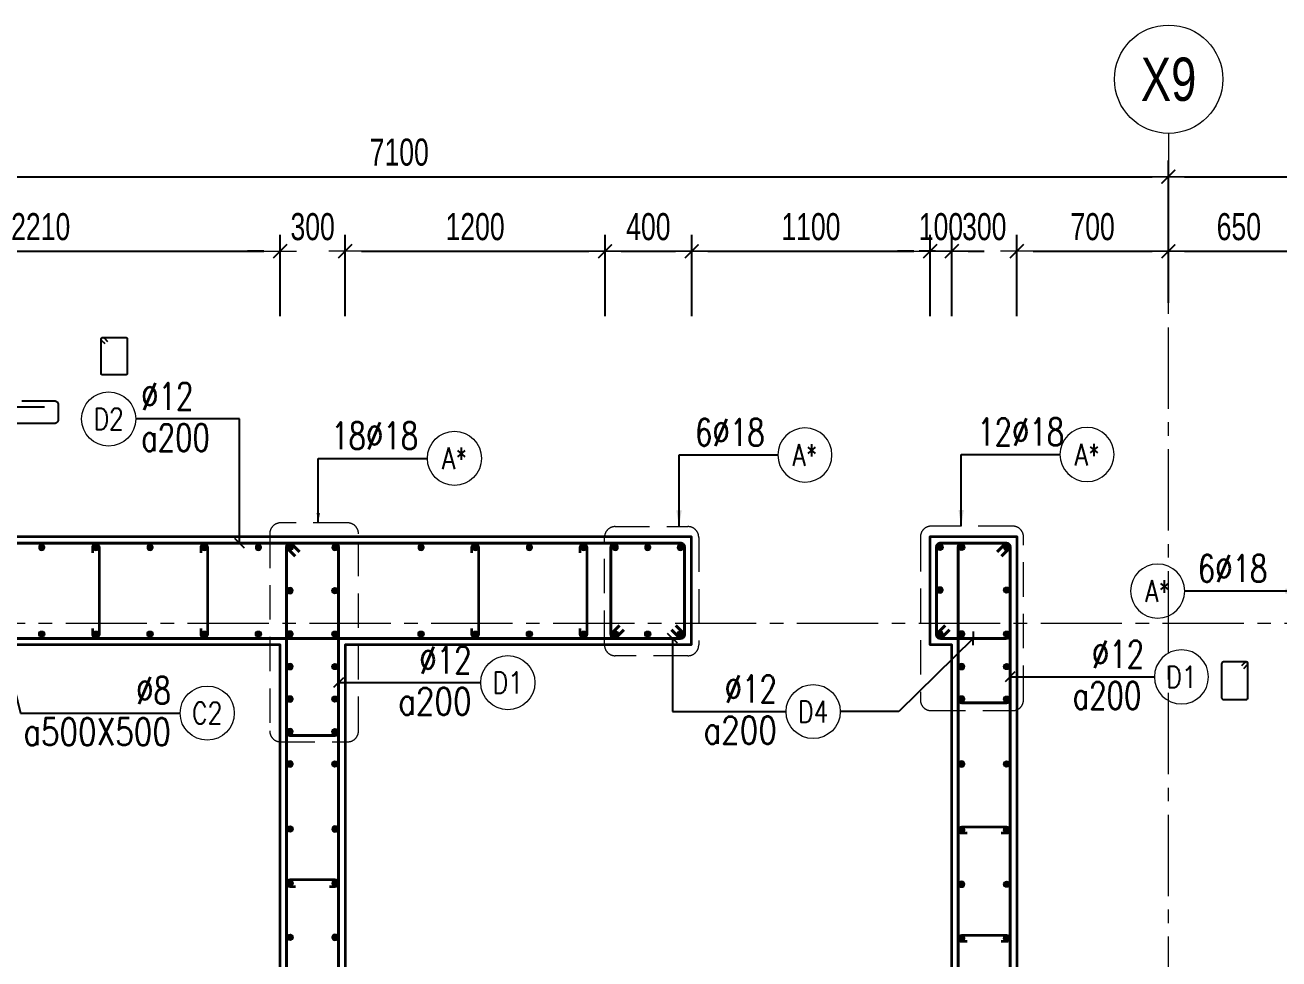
# Model space of a CAD drawing. Header units: millimetres. Extents: x 988833 to 1318015, y -9365 to 47591.
# Drawn here: x 1041164 to 1046951, y 10936 to 15247 of the extents above; entities that cross this region are included whole.
import ezdxf
from ezdxf.enums import TextEntityAlignment as Align

# ---------------------------------------------------------------- set-up
doc = ezdxf.new("R2010")
doc.units = ezdxf.units.MM
doc.header["$MEASUREMENT"] = 0
doc.linetypes.add('HIDDEN2', pattern=[4.7625, 3.175, -1.5875])
doc.linetypes.add('OF_Grid_1$0$CENTER2', pattern=[1.125, 0.75, -0.125, 0.125, -0.125])
doc.layers.get('0').update_dxf_attribs({"lineweight": 20})
doc.layers.get('Defpoints').update_dxf_attribs({"color": 151, "lineweight": 9})
for name, color, linetype, lineweight in [('KC-LEADER', 153, 'Continuous', 18), ('KC-THEP', 6, 'Continuous', 40), ('NDC_S_DIM', 1, 'Continuous', 15), ('NDC_S_HIDDEN', 8, 'HIDDEN2', 13), ('NDC_S_LEADER', 1, 'Continuous', 15), ('NDC_S_REBAR', 4, 'Continuous', 35), ('NDC_S_STIRRUP', 4, 'Continuous', 40), ('NDC_S_VN TEXT', 7, 'Continuous', 20), ('NDC_S_WALL', 6, 'Continuous', 35), ('OF_Grid_1$0$NDC_S_AXIS', 5, 'OF_Grid_1$0$CENTER2', 13), ('OF_Grid_1$0$NDC_S_SYMBOL', 1, 'Continuous', 15), ('OF_Grid_1$0$NDC_S_TEXT SYMBOL', 7, 'Continuous', 20)]:
    doc.layers.add(name, color=color, linetype=linetype, lineweight=lineweight)
doc.layers.add('Ligature', color=1, linetype='Continuous')
doc.styles.add('NDC_DIM', font='', dxfattribs={"width": 0.75})
doc.styles.add('NDC_EN TXT', font='romans.shx', dxfattribs={"width": 0.8})
doc.styles.add('OF_Grid_1$0$NDC_ANNO', font='', dxfattribs={"width": 0.8})
doc.styles.get('NDC_DIM').set_extended_font_data('Dotum')
doc.styles.get('OF_Grid_1$0$NDC_ANNO').set_extended_font_data('Dotum')
doc.dimstyles.new('NDC_dim_30', dxfattribs={"dimscale": 30, "dimtxt": 2.5, "dimasz": 1.5, "dimexe": 1.5, "dimexo": 2.5, "dimgap": 1, "dimtad": 1, "dimdec": 0, "dimzin": 0, "dimdsep": 46, "dimtxsty": 'NDC_DIM', "dimblk": 'DIMMARK', "dimcen": 0.09, "dimdle": 1.2, "dimclrd": 1, "dimclre": 1, "dimclrt": 3, "dimadec": 0, "dimazin": 0, "dimtfac": 1, "dimtdec": 0, "dimtix": 1, "dimtofl": 0, "dimtmove": 0, "dimatfit": 3, "dimfxl": 6, "dimfxlon": 1, "dimtolj": 1, "dimtzin": 0, "dimarcsym": 0})
doc.dimstyles.new('NDC_dim_50', dxfattribs={"dimscale": 50, "dimtxt": 2.5, "dimasz": 1.5, "dimexe": 1.5, "dimexo": 2.5, "dimgap": 1, "dimtad": 1, "dimdec": 0, "dimzin": 0, "dimdsep": 46, "dimtxsty": 'NDC_DIM', "dimblk": 'DIMMARK', "dimcen": 0.09, "dimdle": 1.2, "dimclrd": 1, "dimclre": 1, "dimclrt": 3, "dimadec": 0, "dimazin": 0, "dimtfac": 1, "dimtdec": 0, "dimtix": 1, "dimtofl": 0, "dimtmove": 0, "dimatfit": 3, "dimfxl": 6, "dimfxlon": 1, "dimtolj": 1, "dimtzin": 0, "dimarcsym": 0})

# ---------------------------------------------------------------- blocks, each defined once
blk = doc.blocks.new('THEP')
at = {"layer": 'KC-LEADER', "color": 6}
blk.add_circle((0, 0), 14, dxfattribs=at)
at = {"layer": 'KC-THEP'}
for p, q in [((-14, 0), (14, 0)), ((9.9, 9.9), (-9.9, -9.9)), ((-9.9, 9.9), (9.9, -9.9)), ((0, 14), (0, -14))]:
    blk.add_line(p, q, dxfattribs=at)
blk = doc.blocks.new('DIMMARK')
at = {"layer": 'NDC_S_DIM', "color": 1}
blk.add_line((-1.5, 0), (1, 0), dxfattribs=at)
at = {"layer": 'NDC_S_DIM', "color": 2, "const_width": 0.1}
blk.add_lwpolyline([(-0.424, -0.424), (0.424, 0.424)], dxfattribs=at)
blk = doc.blocks.new('*U9')
blk.add_circle((2.5, 0), 2.5)
at = {"layer": 'NDC_S_VN TEXT', "color": 3, "style": 'NDC_EN TXT', "width": 0.75}
blk.add_attdef('DK2', text='', height=2.5, dxfattribs=at).set_placement((-0.85, 0.85), align=Align.RIGHT)
at = {"layer": 'NDC_S_VN TEXT', "color": 7, "style": 'NDC_EN TXT', "width": 0.8}
blk.add_attdef('SH3', text='', height=2, dxfattribs=at).set_placement((2.5, 0), align=Align.MIDDLE)
blk = doc.blocks.new('*U10')
blk.add_circle((2.5, 0), 2.5)
at = {"layer": 'NDC_S_VN TEXT', "color": 3, "style": 'NDC_EN TXT'}
for tag, width, p in [('DK2', 0.75, (-0.85, 0.85)), ('KC2', 0.8, (-0.85, -2.97))]:
    blk.add_attdef(tag, text='', height=2.5, dxfattribs=dict(at, width=width)).set_placement(p, align=Align.RIGHT)
at = {"layer": 'NDC_S_VN TEXT', "color": 7, "style": 'NDC_EN TXT', "width": 0.8}
blk.add_attdef('SH3', text='', height=2, dxfattribs=at).set_placement((2.5, 0), align=Align.MIDDLE)
blk = doc.blocks.new('*U11')
blk.add_circle((-2.5, 0), 2.5)
at = {"layer": 'NDC_S_VN TEXT', "color": 3, "style": 'NDC_EN TXT', "width": 0.75}
for tag, p in [('DK1', (0.5, 0.85)), ('KC1', (0.5, -2.97))]:
    blk.add_attdef(tag, p, '', height=2.5, dxfattribs=at)
at = {"layer": 'NDC_S_VN TEXT', "color": 7, "style": 'NDC_EN TXT', "width": 0.8}
blk.add_attdef('SH2', text='', height=2, dxfattribs=at).set_placement((-2.5, 0), align=Align.MIDDLE)
blk = doc.blocks.new('*U13')
blk.add_circle((-2.5, 0), 2.5)
at = {"layer": 'NDC_S_VN TEXT', "color": 3, "style": 'NDC_EN TXT', "width": 0.75}
blk.add_attdef('DK1', (0.5, 0.85), '', height=2.5, dxfattribs=at)
at = {"layer": 'NDC_S_VN TEXT', "color": 7, "style": 'NDC_EN TXT', "width": 0.8}
blk.add_attdef('SH2', text='', height=2, dxfattribs=at).set_placement((-2.5, 0), align=Align.MIDDLE)
blk = doc.blocks.new('*D621')
at = {"layer": 'Defpoints', "color": 0, "ltscale": 200, "transparency": 16777216}
for p in [(1042341.1, 14203.4), (1042341.1, 12385.6), (1040130.9, 12199.5)]:
    blk.add_point(p, dxfattribs=at)
at = {"layer": 'NDC_S_DIM', "color": 1, "lineweight": -2, "ltscale": 200, "transparency": 16777216}
for p, q in [((1040130.9, 13903.4), (1040130.9, 14278.4)), ((1042341.1, 13903.4), (1042341.1, 14278.4)), ((1040205.9, 14203.4), (1042266.1, 14203.4))]:
    blk.add_line(p, q, dxfattribs=at)
at = {"layer": 'NDC_S_DIM', "color": 1, "lineweight": -2, "ltscale": 200, "transparency": 16777216, "xscale": 75, "yscale": 75, "zscale": 75, "rotation": 180}
blk.add_blockref('DIMMARK', (1040130.9, 14203.4), dxfattribs=at)
at = {"layer": 'NDC_S_DIM', "color": 1, "lineweight": -2, "ltscale": 200, "transparency": 16777216, "xscale": 75, "yscale": 75, "zscale": 75}
blk.add_blockref('DIMMARK', (1042341.1, 14203.4), dxfattribs=at)
at = {"layer": 'NDC_S_DIM', "color": 3, "ltscale": 200, "transparency": 16777216, "insert": (1041236, 14315.9), "char_height": 125, "attachment_point": 5, "style": 'NDC_DIM'}
blk.add_mtext('\\A1;2210', dxfattribs=at)
blk = doc.blocks.new('*D622')
at = {"layer": 'Defpoints', "color": 0, "ltscale": 200, "transparency": 16777216}
for p in [(1042641.1, 14203.4), (1042341.1, 12385.6), (1042641.1, 12385.6)]:
    blk.add_point(p, dxfattribs=at)
at = {"layer": 'NDC_S_DIM', "color": 1, "lineweight": -2, "ltscale": 200, "transparency": 16777216}
for p, q in [((1042341.1, 13903.4), (1042341.1, 14278.4)), ((1042641.1, 13903.4), (1042641.1, 14278.4)), ((1042266.1, 14203.4), (1042191.1, 14203.4)), ((1042716.1, 14203.4), (1042791.1, 14203.4))]:
    blk.add_line(p, q, dxfattribs=at)
at = {"layer": 'NDC_S_DIM', "color": 1, "lineweight": -2, "ltscale": 200, "transparency": 16777216, "xscale": 75, "yscale": 75, "zscale": 75}
blk.add_blockref('DIMMARK', (1042341.1, 14203.4), dxfattribs=at)
at = {"layer": 'NDC_S_DIM', "color": 1, "lineweight": -2, "ltscale": 200, "transparency": 16777216, "xscale": 75, "yscale": 75, "zscale": 75, "rotation": 180}
blk.add_blockref('DIMMARK', (1042641.1, 14203.4), dxfattribs=at)
at = {"layer": 'NDC_S_DIM', "color": 3, "ltscale": 200, "transparency": 16777216, "insert": (1042491.1, 14315.9), "char_height": 125, "attachment_point": 5, "style": 'NDC_DIM'}
blk.add_mtext('\\A1;300', dxfattribs=at)
blk = doc.blocks.new('*D595')
at = {"layer": 'Defpoints', "color": 0, "ltscale": 200, "transparency": 16777216}
for p in [(1043840.7, 14203.4), (1043840.7, 12671.4), (1042641.1, 12385.6)]:
    blk.add_point(p, dxfattribs=at)
at = {"layer": 'NDC_S_DIM', "color": 1, "lineweight": -2, "ltscale": 200, "transparency": 16777216}
for p, q in [((1042641.1, 13903.4), (1042641.1, 14278.4)), ((1043840.7, 13903.4), (1043840.7, 14278.4)), ((1042716.1, 14203.4), (1043765.7, 14203.4))]:
    blk.add_line(p, q, dxfattribs=at)
at = {"layer": 'NDC_S_DIM', "color": 1, "lineweight": -2, "ltscale": 200, "transparency": 16777216, "xscale": 75, "yscale": 75, "zscale": 75, "rotation": 180}
blk.add_blockref('DIMMARK', (1042641.1, 14203.4), dxfattribs=at)
at = {"layer": 'NDC_S_DIM', "color": 1, "lineweight": -2, "ltscale": 200, "transparency": 16777216, "xscale": 75, "yscale": 75, "zscale": 75}
blk.add_blockref('DIMMARK', (1043840.7, 14203.4), dxfattribs=at)
at = {"layer": 'NDC_S_DIM', "color": 3, "ltscale": 200, "transparency": 16777216, "insert": (1043240.9, 14315.9), "char_height": 125, "attachment_point": 5, "style": 'NDC_DIM'}
blk.add_mtext('\\A1;1200', dxfattribs=at)
blk = doc.blocks.new('*D596')
at = {"layer": 'Defpoints', "color": 0, "ltscale": 200, "transparency": 16777216}
for p in [(1044240.7, 14203.4), (1043840.7, 12671.4), (1044240.7, 12635.6)]:
    blk.add_point(p, dxfattribs=at)
at = {"layer": 'NDC_S_DIM', "color": 1, "lineweight": -2, "ltscale": 200, "transparency": 16777216}
for p, q in [((1043840.7, 13903.4), (1043840.7, 14278.4)), ((1044240.7, 13903.4), (1044240.7, 14278.4)), ((1043915.7, 14203.4), (1044165.7, 14203.4))]:
    blk.add_line(p, q, dxfattribs=at)
at = {"layer": 'NDC_S_DIM', "color": 1, "lineweight": -2, "ltscale": 200, "transparency": 16777216, "xscale": 75, "yscale": 75, "zscale": 75, "rotation": 180}
blk.add_blockref('DIMMARK', (1043840.7, 14203.4), dxfattribs=at)
at = {"layer": 'NDC_S_DIM', "color": 1, "lineweight": -2, "ltscale": 200, "transparency": 16777216, "xscale": 75, "yscale": 75, "zscale": 75}
blk.add_blockref('DIMMARK', (1044240.7, 14203.4), dxfattribs=at)
at = {"layer": 'NDC_S_DIM', "color": 3, "ltscale": 200, "transparency": 16777216, "insert": (1044040.7, 14315.9), "char_height": 125, "attachment_point": 5, "style": 'NDC_DIM'}
blk.add_mtext('\\A1;400', dxfattribs=at)
blk = doc.blocks.new('*D597')
at = {"layer": 'Defpoints', "color": 0, "ltscale": 200, "transparency": 16777216}
for p in [(1045341.1, 14203.4), (1044240.7, 12635.6), (1045341.1, 12528.8)]:
    blk.add_point(p, dxfattribs=at)
at = {"layer": 'NDC_S_DIM', "color": 1, "lineweight": -2, "ltscale": 200, "transparency": 16777216}
for p, q in [((1044240.7, 13903.4), (1044240.7, 14278.4)), ((1045341.1, 13903.4), (1045341.1, 14278.4)), ((1044315.7, 14203.4), (1045266.1, 14203.4))]:
    blk.add_line(p, q, dxfattribs=at)
at = {"layer": 'NDC_S_DIM', "color": 1, "lineweight": -2, "ltscale": 200, "transparency": 16777216, "xscale": 75, "yscale": 75, "zscale": 75, "rotation": 180}
blk.add_blockref('DIMMARK', (1044240.7, 14203.4), dxfattribs=at)
at = {"layer": 'NDC_S_DIM', "color": 1, "lineweight": -2, "ltscale": 200, "transparency": 16777216, "xscale": 75, "yscale": 75, "zscale": 75}
blk.add_blockref('DIMMARK', (1045341.1, 14203.4), dxfattribs=at)
at = {"layer": 'NDC_S_DIM', "color": 3, "ltscale": 200, "transparency": 16777216, "insert": (1044790.9, 14315.9), "char_height": 125, "attachment_point": 5, "style": 'NDC_DIM'}
blk.add_mtext('\\A1;1100', dxfattribs=at)
blk = doc.blocks.new('*D598')
at = {"layer": 'Defpoints', "color": 0, "ltscale": 200, "transparency": 16777216}
for p in [(1045441.1, 14203.4), (1045341.1, 12528.8), (1045441.1, 12385.6)]:
    blk.add_point(p, dxfattribs=at)
at = {"layer": 'NDC_S_DIM', "color": 1, "lineweight": -2, "ltscale": 200, "transparency": 16777216}
for p, q in [((1045341.1, 13903.4), (1045341.1, 14278.4)), ((1045441.1, 13903.4), (1045441.1, 14278.4)), ((1045266.1, 14203.4), (1045191.1, 14203.4)), ((1045516.1, 14203.4), (1045591.1, 14203.4))]:
    blk.add_line(p, q, dxfattribs=at)
at = {"layer": 'NDC_S_DIM', "color": 1, "lineweight": -2, "ltscale": 200, "transparency": 16777216, "xscale": 75, "yscale": 75, "zscale": 75}
blk.add_blockref('DIMMARK', (1045341.1, 14203.4), dxfattribs=at)
at = {"layer": 'NDC_S_DIM', "color": 1, "lineweight": -2, "ltscale": 200, "transparency": 16777216, "xscale": 75, "yscale": 75, "zscale": 75, "rotation": 180}
blk.add_blockref('DIMMARK', (1045441.1, 14203.4), dxfattribs=at)
at = {"layer": 'NDC_S_DIM', "color": 3, "ltscale": 200, "transparency": 16777216, "insert": (1045391.1, 14315.9), "char_height": 125, "attachment_point": 5, "style": 'NDC_DIM'}
blk.add_mtext('\\A1;100', dxfattribs=at)
blk = doc.blocks.new('*D599')
at = {"layer": 'Defpoints', "color": 0, "ltscale": 200, "transparency": 16777216}
for p in [(1045741.1, 14203.4), (1045441.1, 12385.6), (1045741.1, 12385.6)]:
    blk.add_point(p, dxfattribs=at)
at = {"layer": 'NDC_S_DIM', "color": 1, "lineweight": -2, "ltscale": 200, "transparency": 16777216}
for p, q in [((1045441.1, 13903.4), (1045441.1, 14278.4)), ((1045741.1, 13903.4), (1045741.1, 14278.4)), ((1045366.1, 14203.4), (1045291.1, 14203.4)), ((1045816.1, 14203.4), (1045891.1, 14203.4))]:
    blk.add_line(p, q, dxfattribs=at)
at = {"layer": 'NDC_S_DIM', "color": 1, "lineweight": -2, "ltscale": 200, "transparency": 16777216, "xscale": 75, "yscale": 75, "zscale": 75}
blk.add_blockref('DIMMARK', (1045441.1, 14203.4), dxfattribs=at)
at = {"layer": 'NDC_S_DIM', "color": 1, "lineweight": -2, "ltscale": 200, "transparency": 16777216, "xscale": 75, "yscale": 75, "zscale": 75, "rotation": 180}
blk.add_blockref('DIMMARK', (1045741.1, 14203.4), dxfattribs=at)
at = {"layer": 'NDC_S_DIM', "color": 3, "ltscale": 200, "transparency": 16777216, "insert": (1045591.1, 14315.9), "char_height": 125, "attachment_point": 5, "style": 'NDC_DIM'}
blk.add_mtext('\\A1;300', dxfattribs=at)
blk = doc.blocks.new('*D616')
at = {"layer": 'Defpoints', "color": 0, "ltscale": 200, "transparency": 16777216}
for p in [(1046440.9, 14547.4), (1046440.9, 13839.7), (1039341.1, 13744.4)]:
    blk.add_point(p, dxfattribs=at)
at = {"layer": 'NDC_S_DIM', "color": 1, "lineweight": -2, "ltscale": 200, "transparency": 16777216}
for p, q in [((1039341.1, 14247.4), (1039341.1, 14622.4)), ((1046440.9, 14247.4), (1046440.9, 14622.4)), ((1039416.1, 14547.4), (1046365.9, 14547.4))]:
    blk.add_line(p, q, dxfattribs=at)
at = {"layer": 'NDC_S_DIM', "color": 1, "lineweight": -2, "ltscale": 200, "transparency": 16777216, "xscale": 75, "yscale": 75, "zscale": 75, "rotation": 180}
blk.add_blockref('DIMMARK', (1039341.1, 14547.4), dxfattribs=at)
at = {"layer": 'NDC_S_DIM', "color": 1, "lineweight": -2, "ltscale": 200, "transparency": 16777216, "xscale": 75, "yscale": 75, "zscale": 75}
blk.add_blockref('DIMMARK', (1046440.9, 14547.4), dxfattribs=at)
at = {"layer": 'NDC_S_DIM', "color": 3, "ltscale": 200, "transparency": 16777216, "insert": (1042891, 14659.9), "char_height": 125, "attachment_point": 5, "style": 'NDC_DIM'}
blk.add_mtext('\\A1;7100', dxfattribs=at)
blk = doc.blocks.new('*U56')
at = {"layer": 'OF_Grid_1$0$NDC_S_SYMBOL'}
blk.add_line((0, 5), (0, 9), dxfattribs=at)
blk.add_circle((0, 0), 5, dxfattribs=at)
at = {"layer": 'OF_Grid_1$0$NDC_S_TEXT SYMBOL', "color": 7, "style": 'OF_Grid_1$0$NDC_ANNO', "width": 0.8}
blk.add_attdef('GRID', text='', height=4, dxfattribs=at).set_placement((0, 0), align=Align.MIDDLE)
blk = doc.blocks.new('*D626')
at = {"layer": 'Defpoints', "color": 0, "ltscale": 200, "transparency": 16777216}
for p in [(1046440.9, 14203.4), (1046440.9, 13839.7), (1045741.1, 12385.6)]:
    blk.add_point(p, dxfattribs=at)
at = {"layer": 'NDC_S_DIM', "color": 1, "lineweight": -2, "ltscale": 200, "transparency": 16777216}
for p, q in [((1045741.1, 13903.4), (1045741.1, 14278.4)), ((1046440.9, 13964.7), (1046440.9, 14278.4)), ((1045816.1, 14203.4), (1046365.9, 14203.4))]:
    blk.add_line(p, q, dxfattribs=at)
at = {"layer": 'NDC_S_DIM', "color": 1, "lineweight": -2, "ltscale": 200, "transparency": 16777216, "xscale": 75, "yscale": 75, "zscale": 75, "rotation": 180}
blk.add_blockref('DIMMARK', (1045741.1, 14203.4), dxfattribs=at)
at = {"layer": 'NDC_S_DIM', "color": 1, "lineweight": -2, "ltscale": 200, "transparency": 16777216, "xscale": 75, "yscale": 75, "zscale": 75}
blk.add_blockref('DIMMARK', (1046440.9, 14203.4), dxfattribs=at)
at = {"layer": 'NDC_S_DIM', "color": 3, "ltscale": 200, "transparency": 16777216, "insert": (1046091, 14315.9), "char_height": 125, "attachment_point": 5, "style": 'NDC_DIM'}
blk.add_mtext('\\A1;700', dxfattribs=at)
blk = doc.blocks.new('*D627')
at = {"layer": 'Defpoints', "color": 0, "ltscale": 200, "transparency": 16777216}
for p in [(1047091.1, 14203.4), (1047091.1, 13910), (1046440.9, 13839.7)]:
    blk.add_point(p, dxfattribs=at)
at = {"layer": 'NDC_S_DIM', "color": 1, "lineweight": -2, "ltscale": 200, "transparency": 16777216}
for p, q in [((1046440.9, 13964.7), (1046440.9, 14278.4)), ((1047091.1, 14035), (1047091.1, 14278.4)), ((1046515.9, 14203.4), (1047016.1, 14203.4))]:
    blk.add_line(p, q, dxfattribs=at)
at = {"layer": 'NDC_S_DIM', "color": 1, "lineweight": -2, "ltscale": 200, "transparency": 16777216, "xscale": 75, "yscale": 75, "zscale": 75, "rotation": 180}
blk.add_blockref('DIMMARK', (1046440.9, 14203.4), dxfattribs=at)
at = {"layer": 'NDC_S_DIM', "color": 1, "lineweight": -2, "ltscale": 200, "transparency": 16777216, "xscale": 75, "yscale": 75, "zscale": 75}
blk.add_blockref('DIMMARK', (1047091.1, 14203.4), dxfattribs=at)
at = {"layer": 'NDC_S_DIM', "color": 3, "ltscale": 200, "transparency": 16777216, "insert": (1046766, 14315.9), "char_height": 125, "attachment_point": 5, "style": 'NDC_DIM'}
blk.add_mtext('\\A1;650', dxfattribs=at)
blk = doc.blocks.new('*D628')
at = {"layer": 'Defpoints', "color": 0, "ltscale": 200, "transparency": 16777216}
for p in [(1051740.9, 14547.4), (1046440.9, 13839.7), (1051740.9, 12885.6)]:
    blk.add_point(p, dxfattribs=at)
at = {"layer": 'NDC_S_DIM', "color": 1, "lineweight": -2, "ltscale": 200, "transparency": 16777216}
for p, q in [((1046440.9, 14247.4), (1046440.9, 14622.4)), ((1051740.9, 14247.4), (1051740.9, 14622.4)), ((1046515.9, 14547.4), (1051665.9, 14547.4))]:
    blk.add_line(p, q, dxfattribs=at)
at = {"layer": 'NDC_S_DIM', "color": 1, "lineweight": -2, "ltscale": 200, "transparency": 16777216, "xscale": 75, "yscale": 75, "zscale": 75, "rotation": 180}
blk.add_blockref('DIMMARK', (1046440.9, 14547.4), dxfattribs=at)
at = {"layer": 'NDC_S_DIM', "color": 1, "lineweight": -2, "ltscale": 200, "transparency": 16777216, "xscale": 75, "yscale": 75, "zscale": 75}
blk.add_blockref('DIMMARK', (1051740.9, 14547.4), dxfattribs=at)
at = {"layer": 'NDC_S_DIM', "color": 3, "ltscale": 200, "transparency": 16777216, "insert": (1049090.9, 14659.9), "char_height": 125, "attachment_point": 5, "style": 'NDC_DIM'}
blk.add_mtext('\\A1;5300', dxfattribs=at)

msp = doc.modelspace()

# ---------------------------------------------------------------- linework, layer by layer
at = {"layer": 'Ligature'}
for points in [[(1041533.2, 13775.5), (1041517.2, 13791.4, -0.668179), (1041523, 13805.4), (1041627.6, 13805.4, -0.414214), (1041635.8, 13797.2), (1041635.8, 13640.1, -0.414214), (1041627.6, 13631.9), (1041523, 13631.9, -0.414214), (1041514.8, 13640.1), (1041514.8, 13797.2, -0.668179), (1041528.8, 13803), (1041544.8, 13787)], [(1046789.1, 12277), (1046805.1, 12293, 0.668179), (1046799.3, 12306.9), (1046694.7, 12306.9, 0.414214), (1046686.5, 12298.8), (1046686.5, 12141.7, 0.414214), (1046694.7, 12133.5), (1046799.3, 12133.5, 0.414214), (1046807.5, 12141.7), (1046807.5, 12298.8, 0.668179), (1046793.6, 12304.6), (1046777.6, 12288.6)]]:
    msp.add_lwpolyline(points, format="xyb", dxfattribs=at)
at = {"layer": 'Ligature', "elevation": 0}
for points in [[(1041149.2, 13512.5), (1041299.5, 13512.5, -0.414214), (1041317.1, 13494.9), (1041317.1, 13425.8, -0.414214), (1041299.5, 13408.2), (1040811.3, 13408.2)], [(1041252.9, 13482.5), (1040741.2, 13482.5, 0.414214), (1040723.6, 13464.9), (1040723.6, 13395.7, 0.414214), (1040741.2, 13378.1), (1040891.4, 13378.1)]]:
    msp.add_lwpolyline(points, format="xyb", dxfattribs=at)
at = {"layer": 'NDC_S_HIDDEN', "ltscale": 50}
for points in [[(1042652.7, 12949), (1042343.2, 12949, 0.414214), (1042293.2, 12899), (1042293.2, 11988.1, 0.414214), (1042343.2, 11938.1), (1042652.7, 11938.1, 0.414214), (1042702.7, 11988.1), (1042702.7, 12899, 0.414214)], [(1043887.9, 12931.8), (1044223.2, 12931.8, -0.414214), (1044273.2, 12881.8), (1044273.2, 12385.6, -0.414214), (1044223.2, 12335.6), (1043887.9, 12335.6, -0.414214), (1043837.9, 12385.6), (1043837.9, 12881.8, -0.414214)], [(1045722.2, 12933.8), (1045346.1, 12933.8, 0.414214), (1045296.1, 12883.8), (1045296.1, 12132, 0.414214), (1045346.1, 12082), (1045722.2, 12082, 0.414214), (1045772.2, 12132), (1045772.2, 12883.8, 0.414214)]]:
    msp.add_lwpolyline(points, format="xyb", close=True, dxfattribs=at)
at = {"layer": 'NDC_S_REBAR'}
for points in [[(1041475.9, 12810.6), (1041475.9, 12835.6, -1), (1041505.9, 12835.6), (1041505.9, 12435.6, -1), (1041475.9, 12435.6), (1041475.9, 12460.6)], [(1041975.9, 12810.6), (1041975.9, 12835.6, -1), (1042005.9, 12835.6), (1042005.9, 12435.6, -1), (1041975.9, 12435.6), (1041975.9, 12460.6)], [(1043226.5, 12810.6), (1043226.5, 12835.6, -1), (1043256.5, 12835.6), (1043256.5, 12435.6, -1), (1043226.5, 12435.6), (1043226.5, 12460.6)], [(1043726.5, 12810.6), (1043726.5, 12835.6, -1), (1043756.5, 12835.6), (1043756.5, 12435.6, -1), (1043726.5, 12435.6), (1043726.5, 12460.6)], [(1045511.8, 11515.7), (1045486.8, 11515.7, -1), (1045486.8, 11545.7), (1045693.8, 11545.7, -1), (1045693.8, 11515.7), (1045668.8, 11515.7)], [(1042568.8, 11270.6), (1042593.8, 11270.6, 1), (1042593.8, 11300.6), (1042386.8, 11300.6, 1), (1042386.8, 11270.6), (1042411.8, 11270.6)], [(1045511.8, 11015.7), (1045486.8, 11015.7, -1), (1045486.8, 11045.7), (1045693.8, 11045.7, -1), (1045693.8, 11015.7), (1045668.8, 11015.7)]]:
    msp.add_lwpolyline(points, format="xyb", dxfattribs=at)
at = {"layer": 'NDC_S_STIRRUP'}
for points in [[(1044147.9, 12455.6), (1044187.9, 12415.6, 0.414214), (1044207.9, 12435.6), (1044207.9, 12835.6, 0.414214), (1044187.9, 12855.6), (1039390.3, 12855.6, 0.414214), (1039370.3, 12835.6), (1039370.3, 12435.6, 0.414214), (1039390.3, 12415.6), (1044187.9, 12415.6, 0.414214), (1044207.9, 12435.6), (1044167.9, 12475.6)], [(1042410.3, 575.6), (1042370.3, 535.6, 0.414214), (1042390.3, 515.6), (1042590.3, 515.6, 0.414214), (1042610.3, 535.6), (1042610.3, 12835.6, 0.414214), (1042590.3, 12855.6), (1042390.3, 12855.6, 0.414214), (1042370.3, 12835.6), (1042370.3, 535.6, 0.414214), (1042390.3, 515.6), (1042430.3, 555.6)], [(1042410.3, 12795.6), (1042370.3, 12835.6, -0.414214), (1042390.3, 12855.6), (1042590.3, 12855.6, -0.414214), (1042610.3, 12835.6), (1042610.3, 11987, -0.414214), (1042590.3, 11967), (1042390.3, 11967, -0.414214), (1042370.3, 11987), (1042370.3, 12835.6, -0.414214), (1042390.3, 12855.6), (1042430.3, 12815.6)], [(1043907.9, 12475.6), (1043867.9, 12435.6, 0.414214), (1043887.9, 12415.6), (1044187.9, 12415.6, 0.414214), (1044207.9, 12435.6), (1044207.9, 12835.6, 0.414214), (1044187.9, 12855.6), (1043887.9, 12855.6, 0.414214), (1043867.9, 12835.6), (1043867.9, 12435.6, 0.414214), (1043887.9, 12415.6), (1043927.9, 12455.6)], [(1045430.3, 12455.6), (1045390.3, 12415.6, -0.414214), (1045370.3, 12435.6), (1045370.3, 12835.6, -0.414214), (1045390.3, 12855.6), (1045690.3, 12855.6, -0.414214), (1045710.3, 12835.6), (1045710.3, 12435.6, -0.414214), (1045690.3, 12415.6), (1045390.3, 12415.6, -0.414214), (1045370.3, 12435.6), (1045410.3, 12475.6)], [(1045670.3, 12795.6), (1045710.3, 12835.6, 0.414214), (1045690.3, 12855.6), (1045490.3, 12855.6, 0.414214), (1045470.3, 12835.6), (1045470.3, 12138.2, 0.414214), (1045490.3, 12118.2), (1045690.3, 12118.2, 0.414214), (1045710.3, 12138.2), (1045710.3, 12835.6, 0.414214), (1045690.3, 12855.6), (1045650.3, 12815.6)], [(1045670.3, 575.6), (1045710.3, 535.6, -0.414214), (1045690.3, 515.6), (1045490.3, 515.6, -0.414214), (1045470.3, 535.6), (1045470.3, 12835.6, -0.414214), (1045490.3, 12855.6), (1045690.3, 12855.6, -0.414214), (1045710.3, 12835.6), (1045710.3, 535.6, -0.414214), (1045690.3, 515.6), (1045650.3, 555.6)]]:
    msp.add_lwpolyline(points, format="xyb", dxfattribs=at)
at = {"layer": 'NDC_S_WALL'}
msp.add_lwpolyline([(1042340.9, 985.6), (1042340.9, 12385.6), (1042340.9, 12385.6), (1039640.9, 12385.6), (1039640.9, 11735.6), (1039340.9, 11735.6), (1039340.9, 12885.6), (1044238.5, 12885.6), (1044238.5, 12885.6), (1044238.5, 12385.6), (1044238.5, 12385.6), (1042640.9, 12385.6), (1042640.9, 12385.6), (1042640.9, 10185.6), (1045440.9, 10185.6), (1045440.9, 12385.6), (1045340.9, 12385.6), (1045340.9, 12385.6), (1045340.9, 12885.6), (1045340.9, 12885.6), (1045740.9, 12885.6), (1045740.9, 12885.6), (1045740.9, 3485.6)], dxfattribs=at)
at = {"layer": 'OF_Grid_1$0$NDC_S_AXIS', "ltscale": 500}
for p, q in [((1046441.9, -1148.8), (1046441.9, 14547.4)), ((1037413.9, 12485.6), (1053264.2, 12485.6))]:
    msp.add_line(p, q, dxfattribs=at)

# ---------------------------------------------------------------- block references
at = {"layer": 'KC-THEP', "xscale": -1}
for p, rotation in [((1041240.9, 12835.6), 170.331435563619), ((1041490.9, 12835.6), 170.331435563619), ((1041740.9, 12835.6), 170.331435563619), ((1041990.9, 12835.6), 170.331435563619), ((1042240.9, 12835.6), 170.331435563619), ((1042593.8, 12835.6), 170.331435563619), ((1042991.5, 12835.6), 170.331435563619), ((1043241.5, 12835.6), 170.331435563619), ((1043491.5, 12835.6), 170.331435563619), ((1043741.5, 12835.6), 170.331435563619), ((1043887.9, 12835.6), 170.331435563619), ((1044037.9, 12835.6), 170.331435563619), ((1044187.9, 12835.6), 170.331435563619), ((1045693.8, 12835.6), 170.331435563619), ((1042386.8, 12636.1), 350.3314355636191), ((1045386.8, 12638.9), 350.3314355636191), ((1042386.8, 12435.6), 350.3314355636191), ((1045386.8, 12435.6), 350.3314355636191), ((1045486.8, 12435.6), 350.3314355636191), ((1042386.8, 12285.6), 350.3314355636191), ((1045486.8, 12285.6), 350.3314355636191), ((1042386.8, 12135.6), 350.3314355636191), ((1045486.8, 12135.6), 350.3314355636191), ((1042386.8, 11985.6), 350.3314355636191), ((1042386.8, 11835.6), 350.3314355636191), ((1045486.8, 11835.6), 350.3314355636191), ((1042593.8, 11535.6), 170.331435563619), ((1045486.8, 11530.7), 350.3314355636191), ((1042593.8, 11285.6), 170.331435563619), ((1045486.8, 11280.7), 350.3314355636191), ((1042593.8, 11035.6), 170.331435563619), ((1045486.8, 11030.7), 350.3314355636191)]:
    msp.add_blockref('THEP', p, dxfattribs=dict(at, rotation=rotation))
at = {"layer": 'KC-THEP'}
for p, rotation in [((1042386.8, 12835.6), 189.6685644363809), ((1045386.8, 12835.6), 189.6685644363809), ((1045486.8, 12835.6), 189.6685644363809), ((1042593.8, 12636.1), 9.66856443638095), ((1045693.8, 12638.9), 9.66856443638095), ((1041240.9, 12435.6), 9.66856443638095), ((1041490.9, 12435.6), 9.66856443638095), ((1041740.9, 12435.6), 9.66856443638095), ((1041990.9, 12435.6), 9.66856443638095), ((1042240.9, 12435.6), 9.66856443638095), ((1042593.8, 12435.6), 9.66856443638095), ((1042991.5, 12435.6), 9.668564436380946), ((1043241.5, 12435.6), 9.668564436380946), ((1043491.5, 12435.6), 9.668564436380946), ((1043741.5, 12435.6), 9.668564436380946), ((1043887.9, 12435.6), 9.668564436380946), ((1044037.9, 12435.6), 9.668564436380946), ((1044187.9, 12435.6), 9.668564436380946), ((1045693.8, 12435.6), 9.66856443638095), ((1042593.8, 12285.6), 9.66856443638095), ((1045693.8, 12285.6), 9.66856443638095), ((1042593.8, 12135.6), 9.66856443638095), ((1045693.8, 12135.6), 9.66856443638095), ((1042593.8, 11985.6), 9.66856443638095), ((1042593.8, 11835.6), 9.66856443638095), ((1045693.8, 11835.6), 9.66856443638095), ((1042386.8, 11535.6), 189.6685644363809), ((1045693.8, 11530.7), 9.66856443638095), ((1042386.8, 11285.6), 189.6685644363809), ((1045693.8, 11280.7), 9.66856443638095), ((1042386.8, 11035.6), 189.6685644363809), ((1045693.8, 11030.7), 9.66856443638095)]:
    msp.add_blockref('THEP', p, dxfattribs=dict(at, rotation=rotation))
at = {"layer": 'NDC_S_VN TEXT', "xscale": 50, "yscale": 50, "zscale": 50}
for name, p, values in [('*U11', (1041674.5, 13428.8), {'SH2': 'D2', 'DK1': '%%C12', 'KC1': 'a200'}), ('*U9', (1043020.7, 13246.9), {'SH3': 'A*', 'DK2': '18%%C18'}), ('*U10', (1043267, 12211.4), {'SH3': 'D1', 'DK2': '%%C12', 'KC2': 'a200'}), ('*U10', (1041879.6, 12070.6), {'SH3': 'C2', 'DK2': '%%c8', 'KC2': 'a500X500'}), ('*U10', (1044676.4, 12077.9), {'SH3': 'D4', 'DK2': '%%C12', 'KC2': 'a200'})]:
    msp.add_blockref(name, p, dxfattribs=at).add_auto_attribs(values)
at = {"layer": 'NDC_S_VN TEXT'}
ref = msp.add_blockref('*U13', (1044638.1, 13262.6), dxfattribs=dict(at, xscale=-50, yscale=50, zscale=50))
ref.add_attrib('SH2', 'A*', dxfattribs={"color": 7, "height": 100, "style": 'NDC_EN TXT', "width": 0.8}).set_placement((1044763.1, 13262.6), align=Align.MIDDLE)
ref.add_attrib('DK1', '6%%C18', (1044255.9, 13304.9), dxfattribs={"color": 3, "height": 125, "style": 'NDC_EN TXT', "width": 0.75})
ref = msp.add_blockref('*U13', (1045940.4, 13264.6), dxfattribs=dict(at, xscale=-50, yscale=50, zscale=50))
ref.add_attrib('SH2', 'A*', dxfattribs={"color": 7, "height": 100, "style": 'NDC_EN TXT', "width": 0.8}).set_placement((1046065.4, 13264.6), align=Align.MIDDLE)
ref.add_attrib('DK1', '12%%C18', (1045558.3, 13306.9), dxfattribs={"color": 3, "height": 125, "style": 'NDC_EN TXT', "width": 0.75})
ref = msp.add_blockref('*U9', (1046516.2, 12633.9), dxfattribs=dict(at, xscale=-50, yscale=50, zscale=50))
ref.add_attrib('SH3', 'A*', dxfattribs={"color": 7, "height": 100, "style": 'NDC_EN TXT', "width": 0.8}).set_placement((1046391.2, 12633.9), align=Align.MIDDLE)
ref.add_attrib('DK2', '6%%C18', dxfattribs={"color": 3, "height": 125, "style": 'NDC_EN TXT', "width": 0.75}).set_placement((1046898, 12676.1), align=Align.RIGHT)
ref = msp.add_blockref('*U11', (1046376.2, 12238), dxfattribs=dict(at, xscale=-50, yscale=50, zscale=50))
ref.add_attrib('SH2', 'D1', dxfattribs={"color": 7, "height": 100, "style": 'NDC_EN TXT', "width": 0.8}).set_placement((1046501.2, 12238), align=Align.MIDDLE)
ref.add_attrib('DK1', '%%C12', (1046087.8, 12280.3), dxfattribs={"color": 3, "height": 125, "style": 'NDC_EN TXT', "width": 0.75})
ref.add_attrib('KC1', 'a200', (1045998.5, 12089.4), dxfattribs={"color": 3, "height": 125, "style": 'NDC_EN TXT', "width": 0.75})
at = {"layer": 'OF_Grid_1$0$NDC_S_AXIS'}
ref = msp.add_blockref('*U56', (1046441.9, 14997.4), dxfattribs=dict(at, xscale=50, yscale=50, zscale=50, rotation=180))
ref.add_attrib('GRID', 'X9', dxfattribs={"layer": 'OF_Grid_1$0$NDC_S_TEXT SYMBOL', "color": 7, "height": 200, "style": 'OF_Grid_1$0$NDC_ANNO', "width": 0.8}).set_placement((1046441.9, 14997.4), align=Align.MIDDLE)

# ---------------------------------------------------------------- dimensions: what is measured, and where the dimension line sits
at = {"layer": 'NDC_S_DIM', "ltscale": 200}
for base, p1, p2, picture, middle in [((1046440.9, 14547.4), (1039341.1, 13744.4), (1046440.9, 13839.7), '*D616', (1042891, 14659.9)), ((1051740.9, 14547.4), (1046440.9, 13839.7), (1051740.9, 12885.6), '*D628', (1049090.9, 14659.9)), ((1042341.1, 14203.4), (1040130.9, 12199.5), (1042341.1, 12385.6), '*D621', (1041236, 14315.9)), ((1042641.1, 14203.4), (1042341.1, 12385.6), (1042641.1, 12385.6), '*D622', (1042491.1, 14315.9)), ((1043840.7, 14203.4), (1042641.1, 12385.6), (1043840.7, 12671.4), '*D595', (1043240.9, 14315.9)), ((1044240.7, 14203.4), (1043840.7, 12671.4), (1044240.7, 12635.6), '*D596', (1044040.7, 14315.9)), ((1045341.1, 14203.4), (1044240.7, 12635.6), (1045341.1, 12528.8), '*D597', (1044790.9, 14315.9)), ((1045441.1, 14203.4), (1045341.1, 12528.8), (1045441.1, 12385.6), '*D598', (1045391.1, 14315.9)), ((1045741.1, 14203.4), (1045441.1, 12385.6), (1045741.1, 12385.6), '*D599', (1045591.1, 14315.9)), ((1046440.9, 14203.4), (1045741.1, 12385.6), (1046440.9, 13839.7), '*D626', (1046091, 14315.9)), ((1047091.1, 14203.4), (1046440.9, 13839.7), (1047091.1, 13910), '*D627', (1046766, 14315.9))]:
    dim = msp.add_linear_dim(base=base, p1=p1, p2=p2, dimstyle='NDC_dim_50', override={"dimtmove": 1}, dxfattribs=at)
    dim.commit()
    dim.dimension.update_dxf_attribs({"geometry": picture, "text_midpoint": middle})

# ---------------------------------------------------------------- leaders
at = {"layer": 'NDC_S_LEADER'}
for points, dimstyle, override in [([(1042152.9, 12855.6), (1042152.9, 13428.8), (1041674.5, 13428.8)], 'NDC_dim_30', {"dimtad": 0, "dimldrblk": 'Oblique'}), ([(1044182.2, 12931.8), (1044182.2, 13262.6), (1044638.1, 13262.6)], 'NDC_dim_50', {"dimtad": 0}), ([(1045484.5, 12933.8), (1045484.5, 13264.6), (1045940.4, 13264.6)], 'NDC_dim_50', {"dimtad": 0}), ([(1042517, 12949), (1042517, 13246.9), (1043020.7, 13246.9)], 'NDC_dim_30', {"dimtad": 0}), ([(1041005.9, 12627.5), (1041143.5, 12070.6), (1041879.6, 12070.6)], 'NDC_dim_30', {"dimtad": 0, "dimldrblk": 'Oblique'}), ([(1047055.1, 12633.7), (1046516.2, 12633.7)], 'NDC_dim_50', {"dimgap": 1, "dimtad": 0}), ([(1045540.3, 12415.6), (1045196, 12078.8), (1044926.4, 12077.9)], 'NDC_dim_30', {"dimtad": 0, "dimldrblk": 'Oblique'}), ([(1044151.9, 12415.6), (1044151.9, 12077.9), (1044676.4, 12077.9)], 'NDC_dim_30', {"dimtad": 0, "dimldrblk": 'Oblique'}), ([(1042610.3, 12211.4), (1043267, 12211.4)], 'NDC_dim_30', {"dimtad": 0, "dimldrblk": 'Oblique'}), ([(1045710.3, 12238), (1046378.3, 12238)], 'NDC_dim_30', {"dimtad": 0, "dimldrblk": 'Oblique'})]:
    msp.add_leader(points, dimstyle=dimstyle, override=override, dxfattribs=at)

doc.saveas('drawing.dxf')
